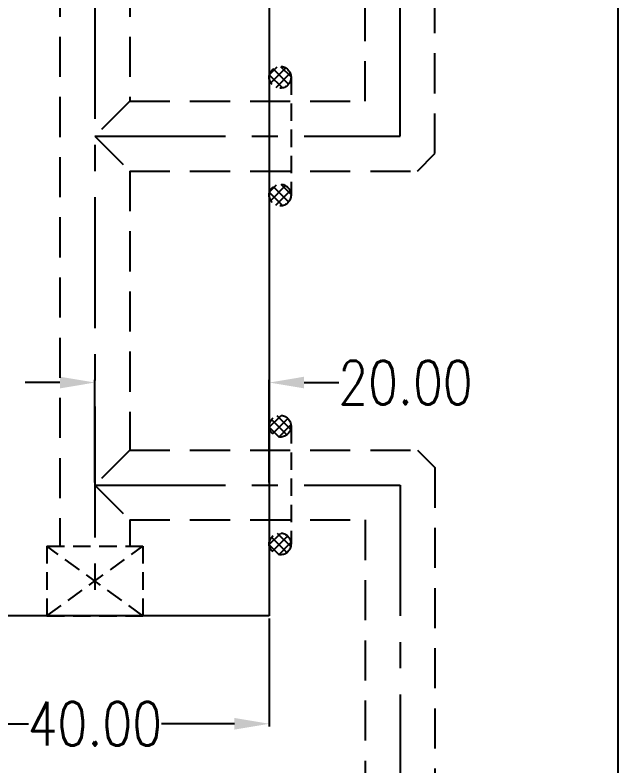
# Model space of a CAD drawing. Header units: millimetres. Extents: x 23490 to 24685, y -23248 to -22403.
# Drawn here: x 23752 to 23821.2, y -22772.7 to -22686.6 of the extents above; entities that cross this region are included whole.
import ezdxf

# ---------------------------------------------------------------- set-up
doc = ezdxf.new("R2010")
doc.units = ezdxf.units.MM
doc.header["$LTSCALE"] = 8
doc.linetypes.add('CENTER', pattern=[2, 1.25, -0.25, 0.25, -0.25])
doc.linetypes.add('HIDDEN', pattern=[0.375, 0.25, -0.125])
doc.layers.get('DEFPOINTS').update_dxf_attribs({"color": 6})
doc.layers.add('Cav-cor', color=30, linetype='Continuous')
doc.layers.add('WT', color=4, linetype='Continuous')
doc.layers.add('dim', color=3, linetype='Continuous', lineweight=15)
doc.styles.get("Standard").update_dxf_attribs({"font": 'txt.shx', "width": 0.8, "bigfont": 'chineset.shx'})
doc.dimstyles.new('ISO-25', dxfattribs={"dimtxt": 5, "dimasz": 4, "dimexe": 0.3, "dimexo": 0.3, "dimtad": 0, "dimzin": 1, "dimdsep": 46, "dimtxsty": 'Standard', "dimcen": 0, "dimclrd": 3, "dimclre": 3, "dimclrt": 3, "dimazin": 0, "dimtfac": 1, "dimtofl": 0, "dimtmove": 0, "dimatfit": 0, "dimfxl": 0, "dimarcsym": 0})

# ---------------------------------------------------------------- blocks, each defined once
blk = doc.blocks.new('*D25806')
at = {"layer": 'DEFPOINTS', "color": 0}
for p in [(23741.165, -22755.491), (23781.165, -22755.491), (23781.165, -22767.855)]:
    blk.add_point(p, dxfattribs=at)
at = {"layer": 'dim', "color": 3, "lineweight": -2}
for p, q in [((23741.165, -22755.791), (23741.165, -22768.155)), ((23781.165, -22755.791), (23781.165, -22768.155)), ((23745.165, -22767.855), (23753.54, -22767.855)), ((23777.165, -22767.855), (23768.79, -22767.855))]:
    blk.add_line(p, q, dxfattribs=at)
at = {"layer": 'dim', "color": 3}
for points in [[(23745.165, -22767.189), (23745.165, -22768.522), (23741.165, -22767.855)], [(23777.165, -22768.522), (23777.165, -22767.189), (23781.165, -22767.855)]]:
    blk.add_solid(points, dxfattribs=at)
at = {"layer": 'dim', "color": 3, "insert": (23761.165, -22767.855), "char_height": 5, "attachment_point": 5}
blk.add_mtext('40.00', dxfattribs=at)
blk = doc.blocks.new('20150513.134757')
at = {"layer": 'WT', "linetype": 'HIDDEN'}
h = blk.add_hatch(dxfattribs=at)
h.set_pattern_fill('ANSI37', color=125, scale=0.25, angle=180, style=0)
h.set_pattern_definition([(135, (36119.48756, -17509.4995), (0.561266008, 0.561266008), []), (45, (36119.48756, -17509.4995), (0.561266008, -0.561266008), [])])
h.paths.add_polyline_path([(-8, 1.25, -1), (-5.5, 1.25, -1)])
h.paths.add_polyline_path([(5.5, 1.25, -1), (8, 1.25, -1)])
at = {"layer": 'WT', "color": 125, "linetype": 'HIDDEN'}
for p, q in [((-6.75, 2.5), (6.75, 2.5)), ((-6.75, 0), (6.75, 0))]:
    blk.add_line(p, q, dxfattribs=at)
for centre in [(-6.75, 1.25), (6.75, 1.25)]:
    blk.add_circle(centre, 1.25, dxfattribs=at)
blk = doc.blocks.new('20150513.114825')
at = {"layer": 'WT', "color": 125, "linetype": 'HIDDEN'}
for p, q in [((-5.5, 8), (5.5, 8)), ((5.5, 8), (-5.5, 0)), ((-5.5, 8), (5.5, 0)), ((-5.5, 0), (-5.5, 8)), ((5.5, 0), (5.5, 8)), ((-5.5, 0), (5.5, 0))]:
    blk.add_line(p, q, dxfattribs=at)
blk = doc.blocks.new('*D26576')
at = {"layer": 'DEFPOINTS', "color": 0}
for p in [(23781.165, -22728.736), (23761.165, -22740.491), (23781.165, -22740.491)]:
    blk.add_point(p, dxfattribs=at)
at = {"layer": 'dim', "color": 3, "lineweight": -2}
for p, q in [((23757.165, -22728.736), (23753.165, -22728.736)), ((23761.165, -22740.191), (23761.165, -22728.436)), ((23781.165, -22740.191), (23781.165, -22728.436)), ((23785.165, -22728.736), (23789.165, -22728.736))]:
    blk.add_line(p, q, dxfattribs=at)
at = {"layer": 'dim', "color": 3}
for points in [[(23757.165, -22729.403), (23757.165, -22728.069), (23761.165, -22728.736)], [(23785.165, -22728.069), (23785.165, -22729.403), (23781.165, -22728.736)]]:
    blk.add_solid(points, dxfattribs=at)
at = {"layer": 'dim', "color": 3, "insert": (23796.79, -22728.736), "char_height": 5, "attachment_point": 5}
blk.add_mtext('20.00', dxfattribs=at)

msp = doc.modelspace()

# ---------------------------------------------------------------- linework, layer by layer
at = {"linetype": 'Continuous'}
msp.add_line((23821.165, -22685.491), (23821.165, -22807.491), dxfattribs=at)
at = {"layer": 'Cav-cor', "color": 241}
for p, q in [((23781.165, -22515.491), (23781.165, -22755.491)), ((23781.165, -22755.491), (23705.165, -22755.491))]:
    msp.add_line(p, q, dxfattribs=at)
at = {"layer": 'WT', "color": 125, "linetype": 'CENTER', "ltscale": 1.5}
for p, q in [((23796.165, -22700.491), (23796.165, -22460.491)), ((23761.165, -22515.491), (23761.165, -22755.491)), ((23761.165, -22700.491), (23796.165, -22700.491)), ((23761.165, -22740.491), (23796.165, -22740.491)), ((23796.165, -22740.491), (23796.165, -22810.491))]:
    msp.add_line(p, q, dxfattribs=at)
at = {"layer": 'WT', "color": 125, "linetype": 'HIDDEN', "ltscale": 2.3}
for p, q in [((23792.165, -22696.491), (23792.165, -22490.491)), ((23800.165, -22702.491), (23800.165, -22490.491)), ((23757.165, -22523.491), (23757.165, -22747.491)), ((23765.165, -22523.491), (23765.165, -22696.491)), ((23765.165, -22696.491), (23761.165, -22700.491)), ((23765.165, -22696.491), (23792.165, -22696.491)), ((23761.165, -22700.491), (23765.165, -22704.491)), ((23798.165, -22704.491), (23800.165, -22702.491)), ((23765.165, -22704.491), (23798.165, -22704.491)), ((23765.165, -22704.491), (23765.165, -22736.491)), ((23765.165, -22736.491), (23761.165, -22740.491)), ((23765.165, -22736.491), (23798.165, -22736.491)), ((23798.165, -22736.491), (23800.165, -22738.491)), ((23800.165, -22738.491), (23800.165, -22780.491)), ((23761.165, -22740.491), (23765.165, -22744.491)), ((23765.165, -22744.491), (23792.165, -22744.491)), ((23765.165, -22744.491), (23765.165, -22747.491)), ((23792.165, -22744.491), (23792.165, -22780.491))]:
    msp.add_line(p, q, dxfattribs=at)

# ---------------------------------------------------------------- block references
at = {"layer": 'WT', "color": 125, "linetype": 'HIDDEN', "ltscale": 2.3, "rotation": -90.00000000000001}
for p in [(23781.165, -22700.491), (23781.165, -22740.491)]:
    msp.add_blockref('20150513.134757', p, dxfattribs=at)
at = {"layer": 'WT', "color": 125, "linetype": 'HIDDEN', "ltscale": 2.3, "xscale": -1, "rotation": 180}
msp.add_blockref('20150513.114825', (23761.165, -22747.491), dxfattribs=at)

# ---------------------------------------------------------------- dimensions: what is measured, and where the dimension line sits
at = {"layer": 'dim'}
for base, p1, p2, picture, middle in [((23781.165, -22728.736), (23761.165, -22740.491), (23781.165, -22740.491), '*D26576', (23796.79, -22728.736)), ((23781.165, -22767.855), (23741.165, -22755.491), (23781.165, -22755.491), '*D25806', (23761.165, -22767.855))]:
    dim = msp.add_linear_dim(base=base, p1=p1, p2=p2, dimstyle='ISO-25', dxfattribs=at)
    dim.commit()
    dim.dimension.update_dxf_attribs({"geometry": picture, "text_midpoint": middle})

doc.saveas('drawing.dxf')
